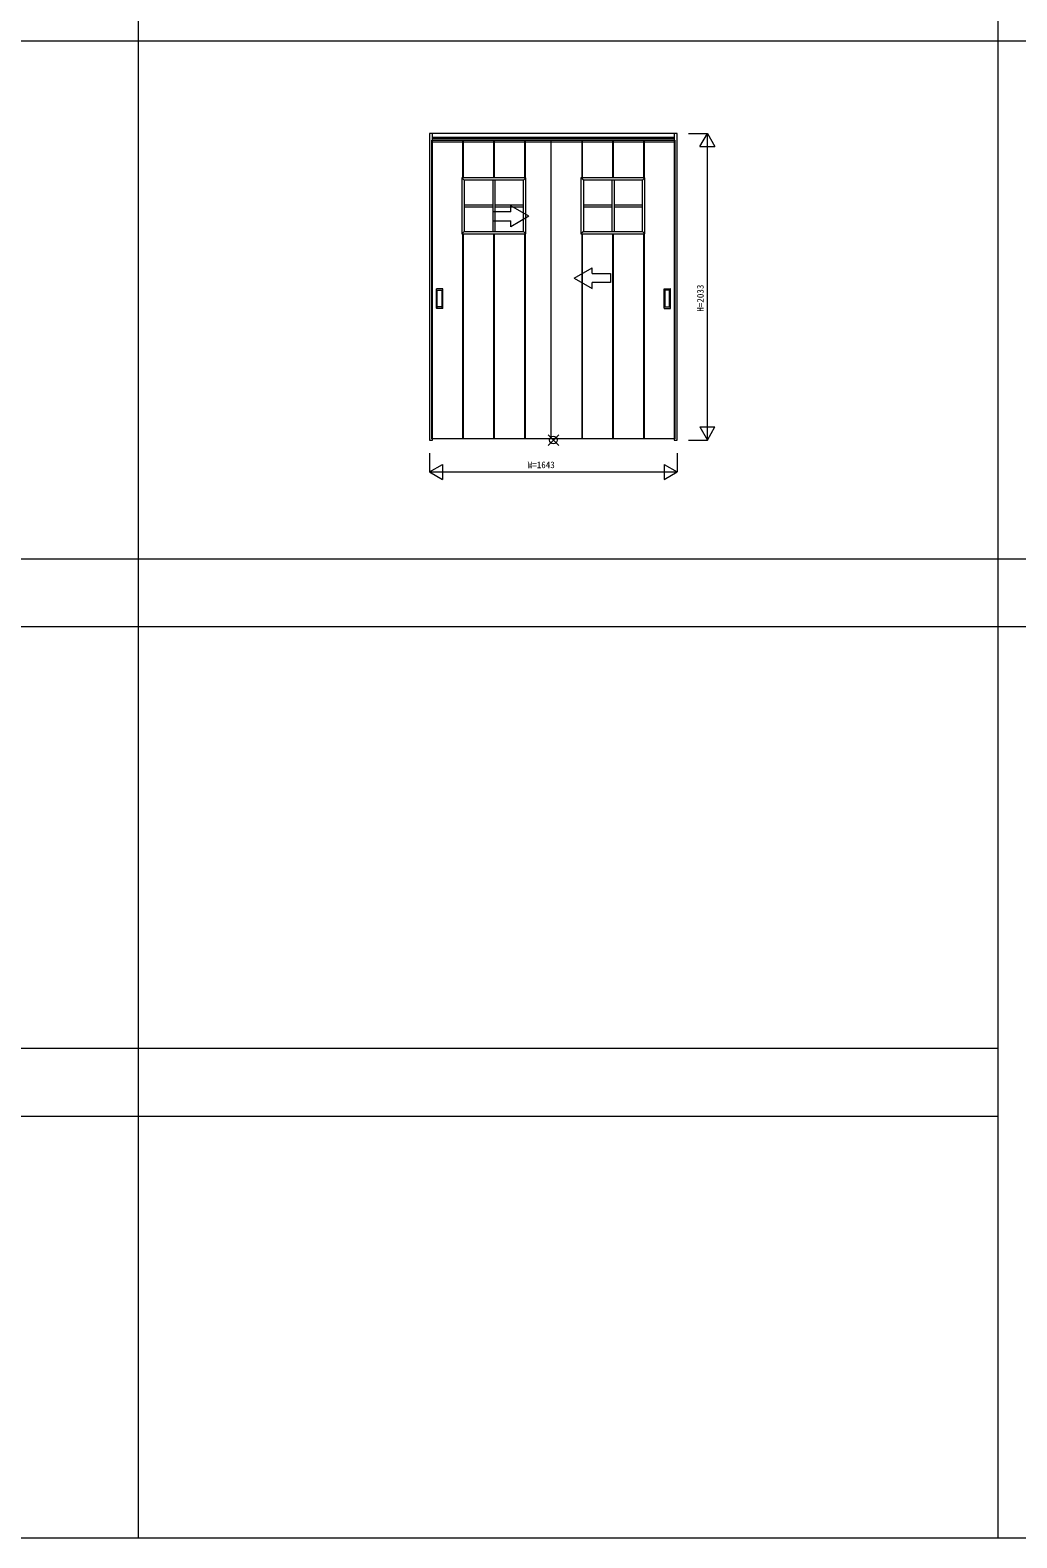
# Model space of a CAD drawing. Units: millimetres, scale not verified. Extents: x -14341 to 14341, y -10000 to 10000.
# Drawn here: x 2040 to 8582, y -10000 to 1 of the extents above; entities that cross this region are included whole.
import ezdxf
from ezdxf.enums import TextEntityAlignment as Align

# ---------------------------------------------------------------- set-up
doc = ezdxf.new("R2010")
doc.units = ezdxf.units.MM
doc.header["$LTSCALE"] = 50
for name, color, linetype, lineweight in [('0-1_YKK_F1', 7, 'Continuous', 18), ('0-2_YKK_A1', 4, 'Continuous', 18), ('0-3_YKK_N1', 2, 'Continuous', 18), ('0-6_YKK_IN', 1, 'Continuous', 18)]:
    doc.layers.add(name, color=color, linetype=linetype, lineweight=lineweight)
doc.styles.add('ＭＳ ゴシック', font='')
doc.styles.get('ＭＳ ゴシック').set_extended_font_data('MS Gothic')

msp = doc.modelspace()

# ---------------------------------------------------------------- linework, layer by layer
at = {"layer": '0-1_YKK_F1'}
for p, q in [((2759.49, -10000), (2759.49, 9500)), ((8459.49, -10000), (8459.49, 9500)), ((-14340.51, -70), (14159.49, -70)), ((-14340.51, -3505), (14159.49, -3505)), ((-14340.51, -3955), (14159.49, -3955)), ((-14340.51, -6752.5), (8459.49, -6752.5)), ((-14340.51, -7202.5), (8459.49, -7202.5)), ((-14340.51, -10000), (14340.51, -10000))]:
    msp.add_line(p, q, dxfattribs=at)
at = {"layer": '0-2_YKK_A1'}
for p, q in [((6306.99, -684.5), (4711.99, -684.5)), ((6310.99, -684.5), (6310.99, -2717.5)), ((4704.49, -728.5), (5494.49, -728.5)), ((4704.49, -2708.5), (4704.49, -728.5)), ((4707.99, -708.5), (6310.99, -708.5)), ((4707.99, -718.3), (6310.99, -718.3)), ((4707.99, -738.5), (6310.99, -738.5)), ((4907.49, -728.5), (4907.49, -978.5)), ((4911.49, -728.5), (4911.49, -978.5)), ((5112.49, -728.5), (5112.49, -978.5)), ((5116.49, -728.5), (5116.49, -978.5)), ((5317.49, -728.5), (5317.49, -978.5)), ((5321.49, -728.5), (5321.49, -978.5)), ((5494.49, -2708.5), (5494.49, -728.5)), ((5697.49, -728.5), (5697.49, -978.5)), ((5701.49, -728.5), (5701.49, -978.5)), ((5902.49, -728.5), (5902.49, -978.5)), ((5906.49, -728.5), (5906.49, -978.5)), ((6107.49, -728.5), (6107.49, -978.5)), ((6111.49, -728.5), (6111.49, -978.5)), ((4918.49, -994.5), (4902.49, -978.5)), ((5106.99, -994.5), (5106.99, -1333.5)), ((5121.99, -994.5), (5121.99, -1333.5)), ((5310.49, -994.5), (5326.49, -978.5)), ((5708.49, -994.5), (5692.49, -978.5)), ((5896.99, -994.5), (5896.99, -1333.5)), ((5911.99, -994.5), (5911.99, -1333.5)), ((6100.49, -994.5), (6116.49, -978.5)), ((4918.49, -1156.5), (5106.99, -1156.5)), ((4918.49, -1171.5), (5106.99, -1171.5)), ((5121.99, -1156.5), (5310.49, -1156.5)), ((5121.99, -1171.5), (5310.49, -1171.5)), ((5347.49, -1233.6), (5227.49, -1164.32)), ((5227.49, -1203.6), (5227.49, -1164.32)), ((5708.49, -1156.5), (5896.99, -1156.5)), ((5708.49, -1171.5), (5896.99, -1171.5)), ((5911.99, -1156.5), (6100.49, -1156.5)), ((5911.99, -1171.5), (6100.49, -1171.5)), ((5347.49, -1233.6), (5227.49, -1302.88)), ((5227.49, -1302.88), (5227.49, -1263.6)), ((4918.49, -1333.5), (4902.49, -1349.5)), ((4907.49, -1349.5), (4907.49, -2708.5)), ((4911.49, -1349.5), (4911.49, -2708.5)), ((5112.49, -1349.5), (5112.49, -2708.5)), ((5116.49, -1349.5), (5116.49, -2708.5)), ((5310.49, -1333.5), (5326.49, -1349.5)), ((5317.49, -1349.5), (5317.49, -2708.5)), ((5321.49, -1349.5), (5321.49, -2708.5)), ((5708.49, -1333.5), (5692.49, -1349.5)), ((5697.49, -1349.5), (5697.49, -2708.5)), ((5701.49, -1349.5), (5701.49, -2708.5)), ((5902.49, -1349.5), (5902.49, -2708.5)), ((5906.49, -1349.5), (5906.49, -2708.5)), ((6100.49, -1333.5), (6116.49, -1349.5)), ((6107.49, -1349.5), (6107.49, -2708.5)), ((6111.49, -1349.5), (6111.49, -2708.5)), ((5647.49, -1643.5), (5767.49, -1574.22)), ((5767.49, -1613.5), (5767.49, -1574.22)), ((5647.49, -1643.5), (5767.49, -1712.78)), ((5767.49, -1712.78), (5767.49, -1673.5)), ((4733.49, -1843.5), (4733.49, -1715.5)), ((4774.49, -1714.5), (4734.49, -1714.5)), ((4739.49, -1833.5), (4739.49, -1725.5)), ((4740.49, -1724.5), (4768.49, -1724.5)), ((4769.49, -1725.5), (4769.49, -1833.5)), ((4775.49, -1843.5), (4775.49, -1715.5)), ((6243.49, -1843.5), (6243.49, -1715.5)), ((6244.49, -1714.5), (6284.49, -1714.5)), ((6249.49, -1725.5), (6249.49, -1833.5)), ((6278.49, -1724.5), (6250.49, -1724.5)), ((6279.49, -1833.5), (6279.49, -1725.5)), ((6285.49, -1843.5), (6285.49, -1715.5)), ((4774.49, -1844.5), (4734.49, -1844.5)), ((4768.49, -1834.5), (4740.49, -1834.5)), ((6244.49, -1844.5), (6284.49, -1844.5)), ((6250.49, -1834.5), (6278.49, -1834.5)), ((5494.49, -2708.5), (4704.49, -2708.5)), ((6314.49, -2708.5), (5494.49, -2708.5))]:
    msp.add_line(p, q, dxfattribs=at)
for points in [[(4687.99, -2717.5), (4707.99, -2717.5), (4707.99, -684.5)], [(4711.99, -684.5), (4687.99, -684.5), (4687.99, -2717.5)], [(6310.99, -2717.5), (6330.99, -2717.5), (6330.99, -684.5), (6306.99, -684.5)], [(5494.49, -728.5), (6314.49, -728.5), (6314.49, -2708.5)], [(5227.49, -1203.6), (5107.49, -1203.6), (5107.49, -1263.6), (5227.49, -1263.6)], [(5767.49, -1613.5), (5887.49, -1613.5), (5887.49, -1673.5), (5767.49, -1673.5)]]:
    msp.add_lwpolyline(points, dxfattribs=at)
for points in [[(4902.49, -978.5), (4902.49, -1349.5), (5326.49, -1349.5), (5326.49, -978.5)], [(4918.49, -994.5), (4918.49, -1333.5), (5310.49, -1333.5), (5310.49, -994.5)], [(5692.49, -978.5), (5692.49, -1349.5), (6116.49, -1349.5), (6116.49, -978.5)], [(5708.49, -994.5), (5708.49, -1333.5), (6100.49, -1333.5), (6100.49, -994.5)]]:
    msp.add_lwpolyline(points, close=True, dxfattribs=at)
for centre, start, end in [((4734.49, -1715.5), 90, 180), ((4740.49, -1725.5), 90, 180), ((4768.49, -1725.5), 0, 90), ((4774.49, -1715.5), 0, 90), ((6244.49, -1715.5), 90, 180), ((6250.49, -1725.5), 90, 180), ((6278.49, -1725.5), 360, 90), ((6284.49, -1715.5), 0, 90), ((4734.49, -1843.5), 180, 270), ((4740.49, -1833.5), 180, 270), ((4768.49, -1833.5), 270, 0), ((4774.49, -1843.5), 270, 0), ((6244.49, -1843.5), 180, 270), ((6250.49, -1833.5), 180, 270), ((6278.49, -1833.5), 270, 360), ((6284.49, -1843.5), 270, 0)]:
    msp.add_arc(centre, 1, start, end, dxfattribs=at)
at = {"layer": '0-3_YKK_N1'}
for p, q in [((6405.99, -684.5), (6530.99, -684.5)), ((6480.99, -771.1), (6530.99, -684.5)), ((6530.99, -2717.5), (6530.99, -684.5)), ((6530.99, -684.5), (6580.99, -771.1)), ((6480.99, -771.1), (6580.99, -771.1)), ((6480.99, -2630.9), (6530.99, -2717.5)), ((6480.99, -2630.9), (6580.99, -2630.9)), ((6530.99, -2717.5), (6580.99, -2630.9)), ((6405.99, -2717.5), (6530.99, -2717.5)), ((4687.99, -2804.5), (4687.99, -2929.5)), ((4687.99, -2929.5), (4774.59, -2879.5)), ((4774.59, -2879.5), (4774.59, -2979.5)), ((6244.39, -2879.5), (6244.39, -2979.5)), ((6244.39, -2879.5), (6330.99, -2929.5)), ((6330.99, -2804.5), (6330.99, -2929.5)), ((4687.99, -2929.5), (6330.99, -2929.5)), ((4687.99, -2929.5), (4774.59, -2979.5)), ((6244.39, -2979.5), (6330.99, -2929.5))]:
    msp.add_line(p, q, dxfattribs=at)
at = {"layer": '0-6_YKK_IN'}
for p, q in [((5474.14, -2752.86), (5544.85, -2682.14)), ((5474.14, -2682.14), (5544.85, -2752.86))]:
    msp.add_line(p, q, dxfattribs=at)
msp.add_circle((5509.49, -2717.5), 25, dxfattribs=at)

# ---------------------------------------------------------------- texts
at = {"layer": '0-3_YKK_N1', "color": 7, "style": 'ＭＳ ゴシック'}
msp.add_text('H=2033', height=43.99, rotation=90, dxfattribs=at).set_placement((6518.99, -1866), align=Align.BOTTOM_LEFT)
msp.add_text('W=1643', height=43.99, dxfattribs=at).set_placement((5339.49, -2917.5), align=Align.BOTTOM_LEFT)

doc.saveas('drawing.dxf')
